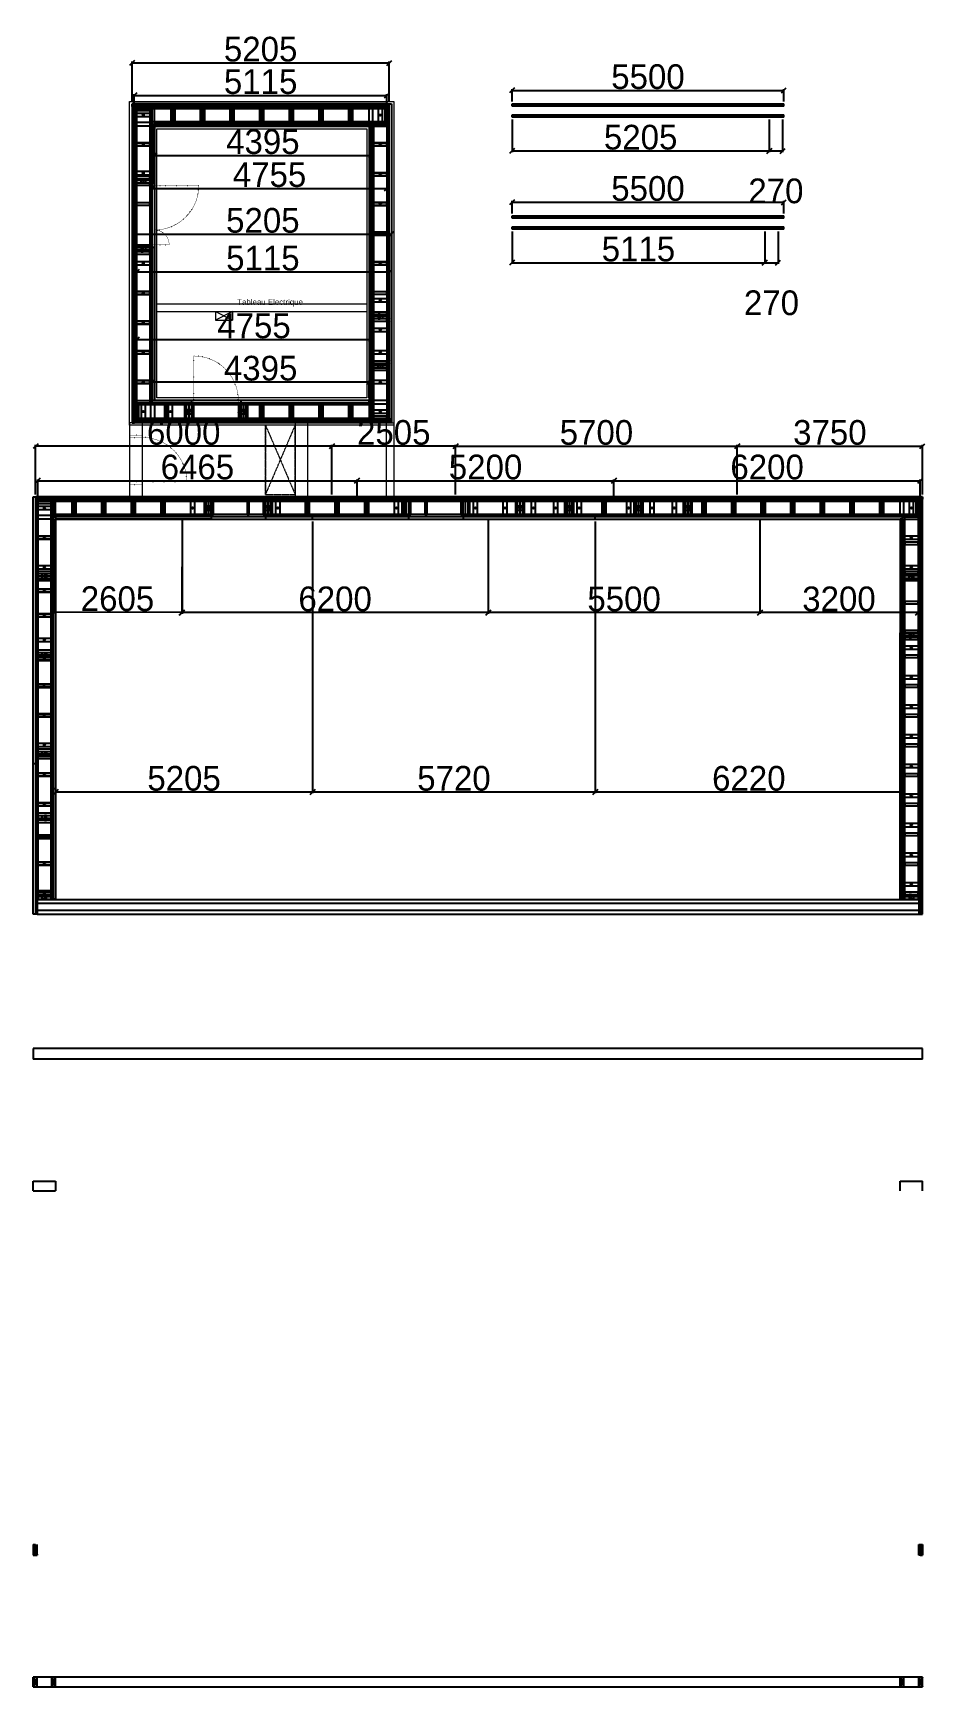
# Model space of a CAD drawing. Header units: millimetres. Extents: x 19527 to 90049, y 9890 to 62875.
# Drawn here: x 48437 to 66492, y 9890 to 43360 of the extents above; entities that cross this region are included whole.
import ezdxf

# ---------------------------------------------------------------- set-up
doc = ezdxf.new("R2010")
doc.units = ezdxf.units.MM
doc.linetypes.add('DASHED2', pattern=[9.525, 6.35, -3.175])
doc.linetypes.add('DOT2', pattern=[3.175, 0, -3.175])
for name, color, linetype, lineweight, true_color in [('Amenagement_interieur ... MusiqueInner', 7, 'Continuous', 0, 0xffffff), ('Amenagement_interieur ... Vue_en_plan_SASInner', 7, 'Continuous', 0, 0xffffff), ('Lisse_basse ... Entretoises_broches', 6, 'Continuous', 25, 0xff00ff), ('Lisse_basse ... Madrier', 1, 'Continuous', 25, 0xff0000), ('Lisse_haute ... Cotes Horizontales LIsse Haute', 178, 'Continuous', 25, 0x000000), ('Lisse_haute ... Cotes Horizontales LIsse Haute ... Calepinage et Chutes', 178, 'Continuous', 25, 0x000000), ('Lisse_haute ... Entretoises_aiguilles', 6, 'Continuous', 25, 0xff00ff), ('Lisse_haute ... Madrier', 1, 'Continuous', 25, 0xff0000), ('Menuiseries ... Précadres', 136, 'Continuous', 25, 0x008080)]:
    doc.layers.add(name, color=color, linetype=linetype, lineweight=lineweight, true_color=true_color)
doc.styles.add('QCADDimTextStyle', font='txt')
doc.styles.add('textstyle175', font='')
doc.styles.get('textstyle175').set_extended_font_data('Liberation Sans')
doc.dimstyles.new('QCADDimStyle', dxfattribs={"dimtxt": 100, "dimasz": 10, "dimexe": 5, "dimexo": 10, "dimgap": 5, "dimtad": 1, "dimtoh": 1, "dimdec": 4, "dimzin": 0, "dimdsep": 46, "dimtxsty": 'QCADDimTextStyle', "dimcen": 0.09, "dimadec": 0, "dimazin": 0, "dimtfac": 1, "dimtdec": 4, "dimtofl": 0, "dimtmove": 0, "dimatfit": 3, "dimfxl": 1, "dimtolj": 1, "dimtzin": 0, "dimarcsym": 0})

# ---------------------------------------------------------------- blocks, each defined once
blk = doc.blocks.new('entretoise_lisse_basse')
at = {"layer": 'Lisse_basse ... Entretoises_broches'}
for p, q in [((0, 25), (0, 325)), ((75, 325), (0, 325)), ((0, 25), (75, 25)), ((75, 325), (75, 25))]:
    blk.add_line(p, q, dxfattribs=at)
blk.add_circle((37.5, 175), 15, dxfattribs=at)
blk = doc.blocks.new('entretoise_lisse_haute')
at = {"layer": 'Lisse_haute ... Entretoises_aiguilles'}
for p, q in [((-260, 47.5), (-260, 2.5)), ((10, 47.5), (-260, 47.5)), ((-260, 2.5), (10, 2.5)), ((10, 2.5), (10, 47.5))]:
    blk.add_line(p, q, dxfattribs=at)
blk = doc.blocks.new('Madrier200x75Profil')
at = {"layer": 'Lisse_basse ... Madrier'}
for p, q in [((0, -200), (0, 0)), ((0, 0), (75, -200)), ((75, 0), (0, -200)), ((0, 0), (75, 0)), ((75, -200), (0, -200)), ((75, -200), (75, 0))]:
    blk.add_line(p, q, dxfattribs=at)
blk = doc.blocks.new('LisseHauteMadrierCoupe')
at = {"layer": 'Lisse_haute ... Madrier'}
for p, q in [((0, 0), (45, 0)), ((0, 0), (0, -220)), ((0, 0), (45, -220)), ((45, 0), (0, -220)), ((45, 0), (45, -220)), ((0, -220), (45, -220))]:
    blk.add_line(p, q, dxfattribs=at)
blk = doc.blocks.new('*D314')
at = {"layer": 'Lisse_haute ... Cotes Horizontales LIsse Haute', "color": 0, "lineweight": -2}
for p, q in [((50492, 42807), (50392, 42707)), ((50442, 41975), (50442, 42782)), ((50442, 42757), (55647, 42757)), ((55597, 42707), (55697, 42807)), ((55647, 41975), (55647, 42782))]:
    blk.add_line(p, q, dxfattribs=at)
at = {"layer": 'Lisse_haute ... Cotes Horizontales LIsse Haute', "color": 0, "insert": (53044, 43032), "char_height": 500, "attachment_point": 5, "style": 'QCADDimTextStyle'}
blk.add_mtext('\\A1;5205', dxfattribs=at)
blk = doc.blocks.new('*D315')
at = {"layer": 'Lisse_haute ... Cotes Horizontales LIsse Haute', "color": 0, "lineweight": -2}
for p, q in [((50537, 42150), (50437, 42050)), ((50487, 41930), (50487, 42125)), ((50487, 42100), (55602, 42100)), ((55552, 42050), (55652, 42150)), ((55602, 41930), (55602, 42125))]:
    blk.add_line(p, q, dxfattribs=at)
at = {"layer": 'Lisse_haute ... Cotes Horizontales LIsse Haute', "color": 0, "insert": (53044, 42375), "char_height": 500, "attachment_point": 5, "style": 'QCADDimTextStyle'}
blk.add_mtext('\\A1;5115', dxfattribs=at)
blk = doc.blocks.new('*D316')
at = {"layer": 'Lisse_haute ... Cotes Horizontales LIsse Haute', "color": 0, "lineweight": -2}
for p, q in [((50847, 41515), (50847, 40193)), ((55602, 41515), (55602, 40193)), ((50897, 40268), (50797, 40168)), ((50847, 40218), (55602, 40218)), ((55552, 40168), (55652, 40268))]:
    blk.add_line(p, q, dxfattribs=at)
at = {"layer": 'Lisse_haute ... Cotes Horizontales LIsse Haute', "color": 0, "insert": (53224, 40493), "char_height": 500, "attachment_point": 5, "style": 'QCADDimTextStyle'}
blk.add_mtext('\\A1;4755', dxfattribs=at)
blk = doc.blocks.new('*D317')
at = {"layer": 'Lisse_haute ... Cotes Horizontales LIsse Haute', "color": 0, "lineweight": -2}
for p, q in [((50892, 41425), (50892, 40860)), ((55287, 41425), (55287, 40860)), ((50942, 40935), (50842, 40835)), ((50892, 40885), (55287, 40885)), ((55237, 40835), (55337, 40935))]:
    blk.add_line(p, q, dxfattribs=at)
at = {"layer": 'Lisse_haute ... Cotes Horizontales LIsse Haute', "color": 0, "insert": (53089, 41160), "char_height": 500, "attachment_point": 5, "style": 'QCADDimTextStyle'}
blk.add_mtext('\\A1;4395', dxfattribs=at)
blk = doc.blocks.new('*D318')
at = {"layer": 'Lisse_haute ... Cotes Horizontales LIsse Haute', "color": 0, "lineweight": -2}
for p, q in [((50537, 39342), (50437, 39242)), ((50487, 35525), (50487, 39317)), ((50487, 39292), (55692, 39292)), ((55642, 39242), (55742, 39342)), ((55692, 35525), (55692, 39317))]:
    blk.add_line(p, q, dxfattribs=at)
at = {"layer": 'Lisse_haute ... Cotes Horizontales LIsse Haute', "color": 0, "insert": (53089, 39567), "char_height": 500, "attachment_point": 5, "style": 'QCADDimTextStyle'}
blk.add_mtext('\\A1;5205', dxfattribs=at)
blk = doc.blocks.new('*D319')
at = {"layer": 'Lisse_haute ... Cotes Horizontales LIsse Haute', "color": 0, "lineweight": -2}
for p, q in [((50582, 38577), (50482, 38477)), ((50532, 35570), (50532, 38552)), ((50532, 38527), (55647, 38527)), ((55597, 38477), (55697, 38577)), ((55647, 35570), (55647, 38552))]:
    blk.add_line(p, q, dxfattribs=at)
at = {"layer": 'Lisse_haute ... Cotes Horizontales LIsse Haute', "color": 0, "insert": (53089, 38802), "char_height": 500, "attachment_point": 5, "style": 'QCADDimTextStyle'}
blk.add_mtext('\\A1;5115', dxfattribs=at)
blk = doc.blocks.new('*D320')
at = {"layer": 'Lisse_haute ... Cotes Horizontales LIsse Haute', "color": 0, "lineweight": -2}
for p, q in [((50582, 37207), (50482, 37107)), ((50532, 35930), (50532, 37182)), ((50532, 37157), (55287, 37157)), ((55237, 37107), (55337, 37207)), ((55287, 35930), (55287, 37182))]:
    blk.add_line(p, q, dxfattribs=at)
at = {"layer": 'Lisse_haute ... Cotes Horizontales LIsse Haute', "color": 0, "insert": (52909, 37432), "char_height": 500, "attachment_point": 5, "style": 'QCADDimTextStyle'}
blk.add_mtext('\\A1;4755', dxfattribs=at)
blk = doc.blocks.new('*D321')
at = {"layer": 'Lisse_haute ... Cotes Horizontales LIsse Haute', "color": 0, "lineweight": -2}
for p, q in [((50897, 36350), (50797, 36250)), ((50847, 35975), (50847, 36325)), ((50847, 36300), (55242, 36300)), ((55192, 36250), (55292, 36350)), ((55242, 35975), (55242, 36325))]:
    blk.add_line(p, q, dxfattribs=at)
at = {"layer": 'Lisse_haute ... Cotes Horizontales LIsse Haute', "color": 0, "insert": (53044, 36575), "char_height": 500, "attachment_point": 5, "style": 'QCADDimTextStyle'}
blk.add_mtext('\\A1;4395', dxfattribs=at)
blk = doc.blocks.new('*D338')
at = {"layer": 'Lisse_haute ... Cotes Horizontales LIsse Haute ... Calepinage et Chutes', "color": 0, "lineweight": -2}
for p, q in [((58185, 42250), (58085, 42150)), ((58135, 41975), (58135, 42225)), ((58135, 42200), (63635, 42200)), ((63585, 42150), (63685, 42250)), ((63635, 41975), (63635, 42225))]:
    blk.add_line(p, q, dxfattribs=at)
at = {"layer": 'Lisse_haute ... Cotes Horizontales LIsse Haute ... Calepinage et Chutes', "color": 0, "insert": (60885, 42475), "char_height": 500, "attachment_point": 5, "style": 'QCADDimTextStyle'}
blk.add_mtext('\\A1;5500', dxfattribs=at)
blk = doc.blocks.new('*D339')
at = {"layer": 'Lisse_haute ... Cotes Horizontales LIsse Haute ... Calepinage et Chutes', "color": 0, "lineweight": -2}
for p, q in [((58135, 41608), (58135, 40950)), ((63340, 41608), (63340, 40950)), ((58185, 41025), (58085, 40925)), ((58135, 40975), (63340, 40975)), ((63290, 40925), (63390, 41025))]:
    blk.add_line(p, q, dxfattribs=at)
at = {"layer": 'Lisse_haute ... Cotes Horizontales LIsse Haute ... Calepinage et Chutes', "color": 0, "insert": (60737, 41250), "char_height": 500, "attachment_point": 5, "style": 'QCADDimTextStyle'}
blk.add_mtext('\\A1;5205', dxfattribs=at)
blk = doc.blocks.new('*D340')
at = {"layer": 'Lisse_haute ... Cotes Horizontales LIsse Haute ... Calepinage et Chutes', "color": 0, "lineweight": -2}
for p, q in [((63340, 41608), (63340, 40950)), ((63610, 41608), (63610, 40950)), ((63390, 41025), (63290, 40925)), ((63340, 40975), (63610, 40975)), ((63560, 40925), (63660, 41025))]:
    blk.add_line(p, q, dxfattribs=at)
at = {"layer": 'Lisse_haute ... Cotes Horizontales LIsse Haute ... Calepinage et Chutes', "color": 0, "insert": (63475, 40163), "char_height": 500, "attachment_point": 5, "style": 'QCADDimTextStyle'}
blk.add_mtext('\\A1;270', dxfattribs=at)
blk = doc.blocks.new('*D342')
at = {"layer": 'Lisse_haute ... Cotes Horizontales LIsse Haute ... Calepinage et Chutes', "color": 0, "lineweight": -2}
for p, q in [((58185, 39987), (58085, 39887)), ((58135, 39712), (58135, 39962)), ((58135, 39937), (63635, 39937)), ((63585, 39887), (63685, 39987)), ((63635, 39712), (63635, 39962))]:
    blk.add_line(p, q, dxfattribs=at)
at = {"layer": 'Lisse_haute ... Cotes Horizontales LIsse Haute ... Calepinage et Chutes', "color": 0, "insert": (60885, 40212), "char_height": 500, "attachment_point": 5, "style": 'QCADDimTextStyle'}
blk.add_mtext('\\A1;5500', dxfattribs=at)
blk = doc.blocks.new('*D343')
at = {"layer": 'Lisse_haute ... Cotes Horizontales LIsse Haute ... Calepinage et Chutes', "color": 0, "lineweight": -2}
for p, q in [((58135, 39345), (58135, 38687)), ((63250, 39345), (63250, 38687)), ((58185, 38762), (58085, 38662)), ((58135, 38712), (63250, 38712)), ((63200, 38662), (63300, 38762))]:
    blk.add_line(p, q, dxfattribs=at)
at = {"layer": 'Lisse_haute ... Cotes Horizontales LIsse Haute ... Calepinage et Chutes', "color": 0, "insert": (60692, 38987), "char_height": 500, "attachment_point": 5, "style": 'QCADDimTextStyle'}
blk.add_mtext('\\A1;5115', dxfattribs=at)
blk = doc.blocks.new('*D344')
at = {"layer": 'Lisse_haute ... Cotes Horizontales LIsse Haute ... Calepinage et Chutes', "color": 0, "lineweight": -2}
for p, q in [((63250, 39345), (63250, 38687)), ((63520, 39345), (63520, 38687)), ((63300, 38762), (63200, 38662)), ((63250, 38712), (63520, 38712)), ((63470, 38662), (63570, 38762))]:
    blk.add_line(p, q, dxfattribs=at)
at = {"layer": 'Lisse_haute ... Cotes Horizontales LIsse Haute ... Calepinage et Chutes', "color": 0, "insert": (63385, 37899), "char_height": 500, "attachment_point": 5, "style": 'QCADDimTextStyle'}
blk.add_mtext('\\A1;270', dxfattribs=at)
blk = doc.blocks.new('*D377')
at = {"layer": 'Lisse_haute ... Cotes Horizontales LIsse Haute', "color": 0, "lineweight": -2}
for p, q in [((62742, 35050), (62642, 34950)), ((62692, 34025), (62692, 35025)), ((62692, 35000), (66442, 35000)), ((66392, 34950), (66492, 35050)), ((66442, 34025), (66442, 35025))]:
    blk.add_line(p, q, dxfattribs=at)
at = {"layer": 'Lisse_haute ... Cotes Horizontales LIsse Haute', "color": 0, "insert": (64567, 35275), "char_height": 500, "attachment_point": 5, "style": 'QCADDimTextStyle'}
blk.add_mtext('\\A1;3750', dxfattribs=at)
blk = doc.blocks.new('*D378')
at = {"layer": 'Lisse_haute ... Cotes Horizontales LIsse Haute', "color": 0, "lineweight": -2}
for p, q in [((54537, 35050), (54437, 34950)), ((54487, 34025), (54487, 35025)), ((56992, 35000), (54487, 35000)), ((56942, 34950), (57042, 35050)), ((56992, 34025), (56992, 35025))]:
    blk.add_line(p, q, dxfattribs=at)
at = {"layer": 'Lisse_haute ... Cotes Horizontales LIsse Haute', "color": 0, "insert": (55739, 35275), "char_height": 500, "attachment_point": 5, "style": 'QCADDimTextStyle'}
blk.add_mtext('\\A1;2505', dxfattribs=at)
blk = doc.blocks.new('*D379')
at = {"layer": 'Lisse_haute ... Cotes Horizontales LIsse Haute', "color": 0, "lineweight": -2}
for p, q in [((48537, 35050), (48437, 34950)), ((48487, 34025), (48487, 35025)), ((54487, 35000), (48487, 35000)), ((54437, 34950), (54537, 35050)), ((54487, 34025), (54487, 35025))]:
    blk.add_line(p, q, dxfattribs=at)
at = {"layer": 'Lisse_haute ... Cotes Horizontales LIsse Haute', "color": 0, "insert": (51487, 35275), "char_height": 500, "attachment_point": 5, "style": 'QCADDimTextStyle'}
blk.add_mtext('\\A1;6000', dxfattribs=at)
blk = doc.blocks.new('*D380')
at = {"layer": 'Lisse_haute ... Cotes Horizontales LIsse Haute', "color": 0, "lineweight": -2}
for p, q in [((48582, 34350), (48482, 34250)), ((48532, 33980), (48532, 34325)), ((48532, 34300), (54997, 34300)), ((54947, 34250), (55047, 34350)), ((54997, 33980), (54997, 34325))]:
    blk.add_line(p, q, dxfattribs=at)
at = {"layer": 'Lisse_haute ... Cotes Horizontales LIsse Haute', "color": 0, "insert": (51764, 34575), "char_height": 500, "attachment_point": 5, "style": 'QCADDimTextStyle'}
blk.add_mtext('\\A1;6465', dxfattribs=at)
blk = doc.blocks.new('*D381')
at = {"layer": 'Lisse_haute ... Cotes Horizontales LIsse Haute', "color": 0, "lineweight": -2}
for p, q in [((55047, 34350), (54947, 34250)), ((54997, 33980), (54997, 34325)), ((54997, 34300), (60197, 34300)), ((60147, 34250), (60247, 34350)), ((60197, 33980), (60197, 34325))]:
    blk.add_line(p, q, dxfattribs=at)
at = {"layer": 'Lisse_haute ... Cotes Horizontales LIsse Haute', "color": 0, "insert": (57597, 34575), "char_height": 500, "attachment_point": 5, "style": 'QCADDimTextStyle'}
blk.add_mtext('\\A1;5200', dxfattribs=at)
blk = doc.blocks.new('*D382')
at = {"layer": 'Lisse_haute ... Cotes Horizontales LIsse Haute', "color": 0, "lineweight": -2}
for p, q in [((60247, 34350), (60147, 34250)), ((60197, 33980), (60197, 34325)), ((60197, 34300), (66397, 34300)), ((66347, 34250), (66447, 34350)), ((66397, 33980), (66397, 34325))]:
    blk.add_line(p, q, dxfattribs=at)
at = {"layer": 'Lisse_haute ... Cotes Horizontales LIsse Haute', "color": 0, "insert": (63297, 34575), "char_height": 500, "attachment_point": 5, "style": 'QCADDimTextStyle'}
blk.add_mtext('\\A1;6200', dxfattribs=at)
blk = doc.blocks.new('*D383')
at = {"layer": 'Lisse_haute ... Cotes Horizontales LIsse Haute', "color": 0, "lineweight": -2}
for p, q in [((57042, 35050), (56942, 34950)), ((56992, 34025), (56992, 35025)), ((56992, 35000), (62692, 35000)), ((62642, 34950), (62742, 35050)), ((62692, 34025), (62692, 35025))]:
    blk.add_line(p, q, dxfattribs=at)
at = {"layer": 'Lisse_haute ... Cotes Horizontales LIsse Haute', "color": 0, "insert": (59842, 35275), "char_height": 500, "attachment_point": 5, "style": 'QCADDimTextStyle'}
blk.add_mtext('\\A1;5700', dxfattribs=at)
blk = doc.blocks.new('*D384')
at = {"layer": 'Lisse_haute ... Cotes Horizontales LIsse Haute', "color": 0, "lineweight": -2}
for p, q in [((59817, 33475), (59817, 27975)), ((66037, 33475), (66037, 27975)), ((59867, 28050), (59767, 27950)), ((66037, 28000), (59817, 28000)), ((65987, 27950), (66087, 28050))]:
    blk.add_line(p, q, dxfattribs=at)
at = {"layer": 'Lisse_haute ... Cotes Horizontales LIsse Haute', "color": 0, "insert": (62927, 28275), "char_height": 500, "attachment_point": 5, "style": 'QCADDimTextStyle'}
blk.add_mtext('\\A1;6220', dxfattribs=at)
blk = doc.blocks.new('*D385')
at = {"layer": 'Lisse_haute ... Cotes Horizontales LIsse Haute', "color": 0, "lineweight": -2}
for p, q in [((54097, 33475), (54097, 27975)), ((59817, 33475), (59817, 27975)), ((54147, 28050), (54047, 27950)), ((59817, 28000), (54097, 28000)), ((59767, 27950), (59867, 28050))]:
    blk.add_line(p, q, dxfattribs=at)
at = {"layer": 'Lisse_haute ... Cotes Horizontales LIsse Haute', "color": 0, "insert": (56957, 28275), "char_height": 500, "attachment_point": 5, "style": 'QCADDimTextStyle'}
blk.add_mtext('\\A1;5720', dxfattribs=at)
blk = doc.blocks.new('*D386')
at = {"layer": 'Lisse_haute ... Cotes Horizontales LIsse Haute', "color": 0, "lineweight": -2}
for p, q in [((48892, 33475), (48892, 27975)), ((54097, 33475), (54097, 27975)), ((48942, 28050), (48842, 27950)), ((54097, 28000), (48892, 28000)), ((54047, 27950), (54147, 28050))]:
    blk.add_line(p, q, dxfattribs=at)
at = {"layer": 'Lisse_haute ... Cotes Horizontales LIsse Haute', "color": 0, "insert": (51494, 28275), "char_height": 500, "attachment_point": 5, "style": 'QCADDimTextStyle'}
blk.add_mtext('\\A1;5205', dxfattribs=at)
blk = doc.blocks.new('*D387')
at = {"layer": 'Lisse_haute ... Cotes Horizontales LIsse Haute', "color": 0, "lineweight": -2}
for p, q in [((63152, 33520), (63152, 31606)), ((66352, 33520), (66352, 31606)), ((63202, 31681), (63102, 31581)), ((66352, 31631), (63152, 31631)), ((66302, 31581), (66402, 31681))]:
    blk.add_line(p, q, dxfattribs=at)
at = {"layer": 'Lisse_haute ... Cotes Horizontales LIsse Haute', "color": 0, "insert": (64752, 31906), "char_height": 500, "attachment_point": 5, "style": 'QCADDimTextStyle'}
blk.add_mtext('\\A1;3200', dxfattribs=at)
blk = doc.blocks.new('*D388')
at = {"layer": 'Lisse_haute ... Cotes Horizontales LIsse Haute', "color": 0, "lineweight": -2}
for p, q in [((57652, 33520), (57652, 31606)), ((63152, 33520), (63152, 31606)), ((57702, 31681), (57602, 31581)), ((63152, 31631), (57652, 31631)), ((63102, 31581), (63202, 31681))]:
    blk.add_line(p, q, dxfattribs=at)
at = {"layer": 'Lisse_haute ... Cotes Horizontales LIsse Haute', "color": 0, "insert": (60402, 31906), "char_height": 500, "attachment_point": 5, "style": 'QCADDimTextStyle'}
blk.add_mtext('\\A1;5500', dxfattribs=at)
blk = doc.blocks.new('*D389')
at = {"layer": 'Lisse_haute ... Cotes Horizontales LIsse Haute', "color": 0, "lineweight": -2}
for p, q in [((51452, 33520), (51452, 31606)), ((57652, 33520), (57652, 31606)), ((51502, 31681), (51402, 31581)), ((57652, 31631), (51452, 31631)), ((57602, 31581), (57702, 31681))]:
    blk.add_line(p, q, dxfattribs=at)
at = {"layer": 'Lisse_haute ... Cotes Horizontales LIsse Haute', "color": 0, "insert": (54552, 31906), "char_height": 500, "attachment_point": 5, "style": 'QCADDimTextStyle'}
blk.add_mtext('\\A1;6200', dxfattribs=at)
blk = doc.blocks.new('*D390')
at = {"layer": 'Lisse_haute ... Cotes Horizontales LIsse Haute', "color": 0, "lineweight": -2}
for p, q in [((48847, 33525), (48843, 31613)), ((51452, 33520), (51448, 31608)), ((48893, 31688), (48793, 31588)), ((51448, 31633), (48843, 31638)), ((51398, 31583), (51498, 31683))]:
    blk.add_line(p, q, dxfattribs=at)
at = {"layer": 'Lisse_haute ... Cotes Horizontales LIsse Haute', "color": 0, "insert": (50146, 31910), "char_height": 500, "attachment_point": 5, "rotation": 359.89, "style": 'QCADDimTextStyle'}
blk.add_mtext('\\A1;2605', dxfattribs=at)

msp = doc.modelspace()

# ---------------------------------------------------------------- linework, layer by layer
at = {"layer": 'Amenagement_interieur ... MusiqueInner', "color": 0}
for p, q in [((50392, 41975), (55742, 41975)), ((50392, 35425), (50392, 41975)), ((55742, 41975), (55742, 35425)), ((50942, 41425), (55192, 41425)), ((50942, 35975), (50942, 41425)), ((55192, 41425), (55192, 35975)), ((55192, 35975), (50942, 35975)), ((55742, 35425), (50392, 35425))]:
    msp.add_line(p, q, dxfattribs=at)
at = {"layer": 'Amenagement_interieur ... MusiqueInner', "color": 4, "linetype": 'DOT2', "true_color": 0x00ffff}
for p, q in [((50892, 40325), (50442, 40325)), ((50442, 40325), (50442, 40275)), ((50442, 40275), (50892, 40275)), ((50442, 39075), (50442, 40275)), ((50642, 40325), (50692, 40325)), ((50892, 40275), (50892, 40325)), ((50892, 40275), (50892, 39075)), ((50892, 40275), (51792, 40275)), ((50892, 39075), (50442, 39075)), ((50442, 39025), (50442, 39075)), ((50892, 39025), (50442, 39025)), ((50892, 39075), (50892, 39025)), ((50892, 39075), (51192, 39075)), ((55692, 37575), (55242, 37575)), ((55242, 37575), (55242, 37525)), ((55242, 36725), (55242, 37525)), ((55242, 37525), (55692, 37525)), ((55692, 37525), (55692, 37575)), ((55692, 37525), (55692, 37575)), ((55692, 37525), (55692, 36725)), ((51692, 35925), (51692, 36825)), ((55692, 36725), (55242, 36725)), ((55242, 36675), (55242, 36725)), ((55692, 36675), (55242, 36675)), ((55692, 36725), (55692, 36675)), ((51642, 35475), (51642, 35925)), ((51692, 35925), (51642, 35925)), ((51692, 35475), (51692, 35925)), ((51692, 35925), (52592, 35925)), ((52592, 35475), (52592, 35925)), ((52592, 35925), (52642, 35925)), ((52642, 35925), (52642, 35475)), ((51642, 35475), (51692, 35475)), ((52592, 35475), (51692, 35475)), ((52592, 35475), (52642, 35475)), ((53792, 35475), (53742, 35475)), ((53792, 35475), (53842, 35475))]:
    msp.add_line(p, q, dxfattribs=at)
at = {"layer": 'Amenagement_interieur ... MusiqueInner', "color": 56, "true_color": 0x808000}
for p, q in [((55192, 37875), (50942, 37875)), ((50942, 37725), (55192, 37725))]:
    msp.add_line(p, q, dxfattribs=at)
at = {"layer": 'Amenagement_interieur ... MusiqueInner'}
for p, q in [((52130.1, 37725), (52130.1, 37547.8)), ((52130.1, 37725), (52477.5, 37547.8)), ((52477.5, 37725), (52130.1, 37547.8)), ((52130.1, 37547.8), (52477.5, 37547.8)), ((52477.5, 37547.8), (52477.5, 37725)), ((52477.5, 37725), (52477.5, 37547.8))]:
    msp.add_line(p, q, dxfattribs=at)
at = {"layer": 'Amenagement_interieur ... MusiqueInner', "color": 4, "linetype": 'DOT2', "true_color": 0x00ffff}
for centre, radius, start, end in [((50892, 40275), 900, 270, 0), ((50892, 39075), 300, 0, 80.53768), ((51692, 35925), 900, 0, 90)]:
    msp.add_arc(centre, radius, start, end, dxfattribs=at)
at = {"layer": 'Amenagement_interieur ... Vue_en_plan_SASInner', "color": 9, "true_color": 0xc0c0c0}
for p, q in [((50652, 35475), (50392, 35475)), ((50392, 35475), (50392, 33975)), ((50652, 33975), (50652, 35475)), ((54002, 35475), (53742, 35475)), ((53742, 35475), (53742, 33975)), ((54002, 33975), (54002, 35475)), ((55592, 35475), (55742, 35475)), ((55592, 33975), (55592, 35475)), ((55742, 35475), (55742, 33975))]:
    msp.add_line(p, q, dxfattribs=at)
at = {"layer": 'Amenagement_interieur ... Vue_en_plan_SASInner', "color": 4, "linetype": 'DOT2', "true_color": 0x00ffff}
for p, q in [((50652, 35225), (50392, 35225)), ((50392, 35225), (50392, 34225)), ((50392, 35175), (50652, 35175)), ((50652, 35175), (50652, 35225)), ((50652, 34275), (50392, 34275)), ((50392, 34225), (50652, 34225)), ((50652, 34225), (50652, 34275)), ((50652, 34275), (51552, 34275))]:
    msp.add_line(p, q, dxfattribs=at)
at = {"layer": 'Amenagement_interieur ... Vue_en_plan_SASInner', "linetype": 'DASHED2'}
for p, q in [((53742, 35425), (53142, 35425)), ((53142, 35425), (53142, 34025)), ((53742, 35425), (53142, 34025)), ((53142, 34025), (53142, 35425)), ((53142, 35425), (53742, 34025)), ((53742, 34025), (53742, 35425)), ((53142, 34025), (53742, 34025))]:
    msp.add_line(p, q, dxfattribs=at)
at = {"layer": 'Amenagement_interieur ... Vue_en_plan_SASInner'}
for p, q in [((50392, 33975), (50652, 33975)), ((53742, 33975), (54002, 33975)), ((55742, 33975), (55592, 33975))]:
    msp.add_line(p, q, dxfattribs=at)
at = {"layer": 'Amenagement_interieur ... Vue_en_plan_SASInner', "color": 4, "linetype": 'DOT2', "true_color": 0x00ffff}
msp.add_arc((50652, 34275), 900, 0, 90, dxfattribs=at)
at = {"layer": 'Lisse_basse ... Madrier'}
for p, q in [((55617, 41925), (50442, 41925)), ((50442, 41925), (50442, 41850)), ((50442, 41850), (50442, 35475)), ((50442, 41850), (55617, 41850)), ((50517, 35475), (50517, 41850)), ((50817, 41850), (50817, 40325)), ((50892, 40325), (50892, 41850)), ((55242, 41550), (55242, 41850)), ((55317, 41550), (55317, 41850)), ((55617, 41925), (55692, 41925)), ((55617, 35550), (55617, 41925)), ((55692, 41925), (55692, 35525)), ((50817, 41550), (50517, 41550)), ((55617, 41550), (50892, 41550)), ((50817, 41475), (50517, 41475)), ((50892, 41475), (55617, 41475)), ((55242, 41475), (55242, 35550)), ((55317, 35550), (55317, 41475)), ((50817, 40375), (50517, 40375)), ((50817, 40325), (50517, 40325)), ((50817, 40325), (50892, 40325)), ((50817, 39025), (50517, 39025)), ((50817, 38975), (50517, 38975)), ((50817, 39025), (50892, 39025)), ((50817, 39025), (50817, 35925)), ((50892, 35925), (50892, 39025)), ((55617, 37625), (55317, 37625)), ((55617, 37575), (55317, 37575)), ((55617, 36675), (55317, 36675)), ((55617, 36625), (55317, 36625)), ((50517, 35925), (51642, 35925)), ((51642, 35850), (50517, 35850)), ((50817, 35850), (50817, 35550)), ((50842, 35925), (50892, 35925)), ((50892, 35850), (50892, 35550)), ((51592, 35850), (51592, 35550)), ((51642, 35925), (51642, 35850)), ((51642, 35850), (51642, 35550)), ((52642, 35925), (52642, 35850)), ((55242, 35925), (52642, 35925)), ((52642, 35850), (55242, 35850)), ((52642, 35850), (52642, 35550)), ((52692, 35850), (52692, 35550)), ((55617, 35925), (55317, 35925)), ((55617, 35850), (55317, 35850)), ((50517, 35550), (55692, 35550)), ((55692, 35525), (55692, 35475)), ((50442, 35475), (50492, 35475)), ((55692, 35475), (50492, 35475)), ((48442, 25532), (48442, 33975)), ((48442, 33975), (48492, 33975)), ((66442, 33975), (48492, 33975)), ((48517, 33975), (48517, 25560)), ((48517, 33900), (66442, 33900)), ((48817, 33900), (48817, 25835)), ((48892, 25835), (48892, 33900)), ((51992, 33600), (51992, 33900)), ((52042, 33600), (52042, 33900)), ((53142, 33900), (53142, 33600)), ((53192, 33900), (53192, 33600)), ((55992, 33600), (55992, 33900)), ((56042, 33600), (56042, 33900)), ((57142, 33600), (57142, 33900)), ((57192, 33600), (57192, 33900)), ((58292, 33900), (58292, 33600)), ((58342, 33900), (58342, 33600)), ((59242, 33900), (59242, 33600)), ((59292, 33900), (59292, 33600)), ((60692, 33600), (60692, 33900)), ((60742, 33600), (60742, 33900)), ((61642, 33900), (61642, 33600)), ((61692, 33900), (61692, 33600)), ((65992, 33600), (65992, 33900)), ((66067, 33600), (66067, 33900)), ((66367, 33900), (66367, 25560)), ((66442, 33925), (66442, 33975)), ((66442, 25532), (66442, 33925)), ((48817, 33600), (48517, 33600)), ((48817, 33525), (48517, 33525)), ((48892, 33600), (52042, 33600)), ((52042, 33525), (48892, 33525)), ((50442, 33525), (50442, 33525)), ((50442, 33525), (50442, 33525)), ((52042, 33600), (52042, 33525)), ((53142, 33600), (53142, 33525)), ((56042, 33600), (53142, 33600)), ((53142, 33525), (56042, 33525)), ((56042, 33525), (56042, 33600)), ((57142, 33600), (57142, 33525)), ((66367, 33600), (57142, 33600)), ((57142, 33525), (66367, 33525)), ((65992, 33525), (65992, 32325)), ((66067, 32325), (66067, 33525)), ((48517, 32375), (48817, 32375)), ((48517, 32325), (48817, 32325)), ((65992, 32325), (66067, 32325)), ((66367, 32375), (66067, 32375)), ((66067, 32325), (66367, 32325)), ((65992, 31225), (66067, 31225)), ((65992, 25835), (65992, 31225)), ((66367, 31225), (66067, 31225)), ((66067, 31225), (66067, 25835)), ((66067, 31175), (66367, 31175)), ((48517, 30825), (48817, 30825)), ((48517, 30775), (48817, 30775)), ((48517, 28775), (48817, 28775)), ((48517, 28725), (48817, 28725)), ((48517, 27525), (48817, 27525)), ((48517, 27475), (48817, 27475)), ((48517, 25885), (48817, 25885)), ((48517, 25835), (48817, 25835)), ((48517, 25752), (48517, 25827)), ((48517, 25827), (66367, 25827)), ((48817, 25835), (48892, 25835)), ((66067, 25835), (65992, 25835)), ((66067, 25885), (66367, 25885)), ((66067, 25835), (66367, 25835)), ((66367, 25827), (66367, 25752)), ((48517, 25532), (48442, 25532)), ((48517, 25752), (66367, 25752)), ((48517, 25607), (66367, 25607)), ((48517, 25607), (48517, 25532)), ((48517, 25532), (66367, 25532)), ((66367, 25607), (66367, 25532)), ((66367, 25532), (66442, 25532)), ((48442, 19926.5), (48442, 20126.5)), ((48442, 20126.5), (48892, 20126.5)), ((48892, 20126.5), (48892, 19926.5)), ((65992, 20126.5), (66442.1, 20126.5)), ((65992, 19926.5), (65992, 20126.5)), ((66442.1, 19926.5), (66442.1, 20126.5)), ((48442, 19926.5), (48892, 19926.5)), ((48442, 10090), (48442, 9890)), ((66442, 10090), (48442, 10090)), ((66442, 9890), (66442, 10090)), ((48442, 9890), (66442, 9890))]:
    msp.add_line(p, q, dxfattribs=at)
at = {"layer": 'Lisse_haute ... Cotes Horizontales LIsse Haute ... Calepinage et Chutes'}
for p, q in [((58134.7, 41925), (63634.7, 41925)), ((58134.7, 41880), (58134.7, 41925)), ((58179.7, 41880), (58134.7, 41880)), ((63634.7, 41880), (58179.7, 41880)), ((63334.7, 41880), (63284.7, 41880)), ((63339.7, 41880), (63339.7, 41925)), ((63609.7, 41880), (63609.7, 41925)), ((63634.7, 41880), (63634.7, 41925)), ((58134.7, 41703.1), (63634.7, 41703.1)), ((58134.7, 41658.1), (58134.7, 41703.1)), ((58179.7, 41658.1), (58134.7, 41658.1)), ((63634.7, 41658.1), (58179.7, 41658.1)), ((63334.7, 41658.1), (63284.7, 41658.1)), ((63339.7, 41658.1), (63339.7, 41703.1)), ((63609.7, 41658.1), (63609.7, 41703.1)), ((63634.7, 41658.1), (63634.7, 41703.1)), ((58134.7, 39661.6), (63634.7, 39661.6)), ((58134.7, 39616.6), (58134.7, 39661.6)), ((58179.7, 39616.6), (58134.7, 39616.6)), ((63634.7, 39616.6), (58179.7, 39616.6)), ((63249.7, 39616.6), (63249.7, 39661.6)), ((63334.7, 39616.6), (63284.7, 39616.6)), ((63519.7, 39616.6), (63519.7, 39661.6)), ((63634.7, 39616.6), (63634.7, 39661.6)), ((58134.7, 39439.6), (63634.7, 39439.6)), ((58134.7, 39394.6), (58134.7, 39439.6)), ((58179.7, 39394.6), (58134.7, 39394.6)), ((63634.7, 39394.6), (58179.7, 39394.6)), ((63249.7, 39394.6), (63249.7, 39439.6)), ((63334.7, 39394.6), (63284.7, 39394.6)), ((63519.7, 39394.6), (63519.7, 39439.6)), ((63634.7, 39394.6), (63634.7, 39439.6))]:
    msp.add_line(p, q, dxfattribs=at)
at = {"layer": 'Lisse_haute ... Madrier'}
for p, q in [((50442, 41875), (50442, 41925)), ((50442, 41925), (55642, 41925)), ((50487, 41880), (50442, 41880)), ((50442, 41875), (50442, 35475)), ((55592, 41880), (50487, 41880)), ((50487, 35475), (50487, 41880)), ((55647, 41880), (55592, 41880)), ((55602, 41880), (55602, 35565)), ((55642, 41925), (55692, 41925)), ((55647, 35520), (55647, 41925)), ((55692, 41925), (55692, 35525)), ((50487, 41835), (55602, 41835)), ((50532, 41835), (50532, 35520)), ((50802, 41835), (50802, 35880)), ((50847, 35880), (50847, 41835)), ((55602, 41565), (50847, 41565)), ((50847, 41520), (55602, 41520)), ((50892, 41520), (50892, 35925)), ((50892, 41520), (50892, 41475)), ((55292, 41520), (50892, 41520)), ((55287, 41475), (55287, 41520)), ((55332, 41520), (55332, 35565)), ((50892, 41475), (55287, 41475)), ((55287, 41475), (55242, 41475)), ((55242, 41475), (55242, 35925)), ((55287, 35565), (55287, 41475)), ((50532, 35880), (55287, 35880)), ((55287, 35835), (50532, 35835)), ((50892, 35925), (50847, 35925)), ((55242, 35925), (50847, 35925)), ((55242, 35880), (55242, 35925)), ((55242, 35925), (55242, 35880)), ((50487, 35520), (55692, 35520)), ((50532, 35565), (55647, 35565)), ((55647, 35520), (50532, 35520)), ((55692, 35525), (55692, 35475)), ((50442, 35475), (50492, 35475)), ((55692, 35475), (50492, 35475)), ((48442, 33975), (48492, 33975)), ((48442, 25532), (48442, 33975)), ((48487, 33975), (48487, 25532)), ((66442, 33930), (48487, 33930)), ((48492, 33975), (66442, 33975)), ((48532, 33930), (48532, 25835)), ((48532, 33885), (66397, 33885)), ((48802, 25835), (48802, 33885)), ((48847, 33885), (48847, 33575)), ((54487, 33975), (54487, 33930)), ((54997, 33930), (54997, 33885)), ((56992, 33975), (56992, 33930)), ((60197, 33930), (60197, 33885)), ((62692, 33975), (62692, 33930)), ((66352, 33885), (66352, 25835)), ((66397, 33930), (66397, 25532)), ((66442, 33975), (66442, 33925)), ((66442, 25532), (66442, 33925)), ((66352, 33615), (48847, 33615)), ((48847, 25835), (48847, 33575)), ((48847, 33570), (48892, 33570)), ((48892, 33570), (48892, 33525)), ((48892, 33570), (48892, 25835)), ((66042, 33570), (48892, 33570)), ((48892, 33525), (66037, 33525)), ((51452, 33570), (51452, 33615)), ((54097, 33525), (54097, 33570)), ((57652, 33570), (57652, 33615)), ((59817, 33525), (59817, 33570)), ((63152, 33615), (63152, 33570)), ((65992, 33525), (65992, 25835)), ((66037, 33525), (65992, 33525)), ((66037, 33525), (66037, 33570)), ((66037, 25835), (66037, 33525)), ((66042, 33570), (66352, 33570)), ((66082, 25835), (66082, 33570)), ((48487, 31379), (48532, 31379)), ((48802, 31194), (48847, 31194)), ((66037, 31045), (65992, 31045)), ((66397, 30732), (66352, 30732)), ((66082, 29070), (66037, 29070)), ((48442, 28579), (48487, 28579)), ((66442, 28430), (66397, 28430)), ((48847, 28070), (48892, 28070)), ((48532, 25835), (48517, 25835)), ((48517, 25835), (48517, 25532)), ((48847, 25835), (48802, 25835)), ((48892, 25835), (48847, 25835)), ((65992, 25835), (66037, 25835)), ((66037, 25835), (66082, 25835)), ((66352, 25835), (66367, 25835)), ((66367, 25835), (66367, 25532)), ((48487, 25532), (48442, 25532)), ((48517, 25532), (48487, 25532)), ((66367, 25532), (66397, 25532)), ((66397, 25532), (66442, 25532)), ((66442.1, 22811.5), (48442, 22811.5)), ((48442, 22811.5), (48442, 22591.5)), ((66442.1, 22591.5), (66442.1, 22811.5)), ((66442.1, 22591.5), (48442, 22591.5)), ((48442, 12775), (48442, 12555)), ((48487, 12775), (48487, 12555)), ((48487, 12555), (48517, 12775)), ((48487, 12775), (48517, 12555)), ((48517, 12555), (48517, 12775)), ((66367, 12775), (66397, 12775)), ((66367, 12555), (66367, 12775)), ((66367, 12775), (66397, 12555)), ((66367, 12555), (66397, 12775)), ((66397, 12775), (66397, 12555)), ((66442, 12555), (66442, 12775)), ((48487, 12555), (48517, 12555)), ((66397, 12555), (66367, 12555))]:
    msp.add_line(p, q, dxfattribs=at)
at = {"layer": 'Menuiseries ... Précadres'}
for p, q in [((50622, 40325), (50622, 40420)), ((50622, 40420), (50667, 40420)), ((50622, 40375), (50712, 40375)), ((50667, 40325), (50622, 40325)), ((50667, 40420), (50667, 40325)), ((50667, 40420), (50712, 40420)), ((50712, 40325), (50667, 40325)), ((50712, 40420), (50712, 40325)), ((50622, 39025), (50622, 38930)), ((50667, 39025), (50622, 39025)), ((50622, 38975), (50712, 38975)), ((50622, 38930), (50667, 38930)), ((50667, 38930), (50667, 39025)), ((50667, 39025), (50712, 39025)), ((50712, 38930), (50667, 38930)), ((50712, 39025), (50712, 38930)), ((55422, 37670), (55422, 37575)), ((55467, 37670), (55422, 37670)), ((55422, 37575), (55467, 37575)), ((55467, 37575), (55467, 37670)), ((55467, 37670), (55512, 37670)), ((55512, 37575), (55467, 37575)), ((55512, 37670), (55512, 37575)), ((55422, 36675), (55467, 36675)), ((55422, 36580), (55422, 36675)), ((55467, 36580), (55422, 36580)), ((55467, 36675), (55467, 36580)), ((55467, 36675), (55512, 36675)), ((55512, 36580), (55467, 36580)), ((55512, 36675), (55512, 36580)), ((51547, 35745), (51642, 35745)), ((51547, 35700), (51547, 35745)), ((51642, 35700), (51547, 35700)), ((51547, 35700), (51547, 35655)), ((51547, 35655), (51642, 35655)), ((51592, 35745), (51592, 35655)), ((51642, 35745), (51642, 35700)), ((51642, 35655), (51642, 35700)), ((52642, 35745), (52737, 35745)), ((52642, 35700), (52642, 35745)), ((52737, 35700), (52642, 35700)), ((52642, 35700), (52642, 35655)), ((52642, 35655), (52737, 35655)), ((52692, 35745), (52692, 35655)), ((52737, 35745), (52737, 35700)), ((52737, 35655), (52737, 35700)), ((51947, 33795), (52042, 33795)), ((51947, 33750), (51947, 33795)), ((52042, 33750), (51947, 33750)), ((51947, 33750), (51947, 33705)), ((51947, 33705), (52042, 33705)), ((51992, 33795), (51992, 33705)), ((52042, 33795), (52042, 33750)), ((52042, 33705), (52042, 33750)), ((53142, 33795), (53237, 33795)), ((53142, 33750), (53142, 33795)), ((53237, 33750), (53142, 33750)), ((53142, 33750), (53142, 33705)), ((53142, 33705), (53237, 33705)), ((53192, 33795), (53192, 33705)), ((53237, 33795), (53237, 33750)), ((53237, 33705), (53237, 33750)), ((58247, 33795), (58342, 33795)), ((58247, 33750), (58247, 33795)), ((58342, 33750), (58247, 33750)), ((58247, 33750), (58247, 33705)), ((58247, 33705), (58342, 33705)), ((58342, 33795), (58342, 33750)), ((58342, 33705), (58342, 33750)), ((59242, 33795), (59337, 33795)), ((59242, 33750), (59242, 33795)), ((59337, 33750), (59242, 33750)), ((59242, 33750), (59242, 33705)), ((59242, 33705), (59337, 33705)), ((59337, 33795), (59337, 33750)), ((59337, 33705), (59337, 33750)), ((60647, 33795), (60742, 33795)), ((60647, 33750), (60647, 33795)), ((60742, 33750), (60647, 33750)), ((60647, 33750), (60647, 33705)), ((60647, 33705), (60742, 33705)), ((60742, 33795), (60742, 33750)), ((60742, 33705), (60742, 33750)), ((61642, 33795), (61737, 33795)), ((61642, 33750), (61642, 33795)), ((61737, 33750), (61642, 33750)), ((61642, 33750), (61642, 33705)), ((61642, 33705), (61737, 33705)), ((61737, 33795), (61737, 33750)), ((61737, 33705), (61737, 33750)), ((48622, 32325), (48622, 32420)), ((48622, 32420), (48667, 32420)), ((48667, 32325), (48622, 32325)), ((48667, 32420), (48667, 32325)), ((48667, 32420), (48712, 32420)), ((48712, 32325), (48667, 32325)), ((48712, 32420), (48712, 32325)), ((66172, 32325), (66172, 32420)), ((66172, 32420), (66217, 32420)), ((66172, 32375), (66262, 32375)), ((66217, 32325), (66172, 32325)), ((66217, 32420), (66217, 32325)), ((66217, 32420), (66262, 32420)), ((66262, 32325), (66217, 32325)), ((66262, 32420), (66262, 32325)), ((66172, 31225), (66172, 31130)), ((66217, 31225), (66172, 31225)), ((66172, 31175), (66262, 31175)), ((66172, 31130), (66217, 31130)), ((66217, 31130), (66217, 31225)), ((66217, 31225), (66262, 31225)), ((66262, 31130), (66217, 31130)), ((66262, 31225), (66262, 31130)), ((48622, 30825), (48667, 30825)), ((48622, 30730), (48622, 30825)), ((48667, 30825), (48667, 30730)), ((48667, 30825), (48712, 30825)), ((48712, 30825), (48712, 30730)), ((48667, 30730), (48622, 30730)), ((48712, 30730), (48667, 30730)), ((48622, 28820), (48667, 28820)), ((48622, 28725), (48622, 28820)), ((48667, 28820), (48667, 28725)), ((48667, 28820), (48712, 28820)), ((48712, 28820), (48712, 28725)), ((48667, 28725), (48622, 28725)), ((48712, 28725), (48667, 28725)), ((48622, 27430), (48622, 27525)), ((48622, 27525), (48667, 27525)), ((48667, 27525), (48667, 27430)), ((48712, 27525), (48667, 27525)), ((48712, 27430), (48712, 27525)), ((48667, 27430), (48622, 27430)), ((48667, 27430), (48712, 27430)), ((48622, 25835), (48622, 25930)), ((48622, 25930), (48667, 25930)), ((48667, 25835), (48622, 25835)), ((48667, 25930), (48667, 25835)), ((48712, 25930), (48667, 25930)), ((48667, 25835), (48712, 25835)), ((48712, 25835), (48712, 25930)), ((66172, 25930), (66172, 25835)), ((66217, 25930), (66172, 25930)), ((66172, 25835), (66217, 25835)), ((66217, 25835), (66217, 25930)), ((66217, 25930), (66262, 25930)), ((66262, 25835), (66217, 25835)), ((66262, 25930), (66262, 25835))]:
    msp.add_line(p, q, dxfattribs=at)

# ---------------------------------------------------------------- block references
at = {"layer": 'Lisse_basse ... Entretoises_broches'}
for p in [(51229.5, 41525), (51829.5, 41525), (52429.5, 41525), (53029.5, 41525), (53629.5, 41525), (54229.5, 41525), (54829.5, 41525), (55429.5, 41525), (50629.5, 35525), (51180.4, 35525), (53029.5, 35525), (53629.5, 35525), (54229.5, 35525), (54829.5, 35525), (49229.5, 33575), (49829.5, 33575), (50429.5, 33575), (51029.5, 33575), (51629.5, 33575), (53354.5, 33575), (53954.5, 33575), (54554.5, 33575), (55154.5, 33575), (55754.5, 33575), (57354.5, 33575), (57954.5, 33575), (58529.5, 33575), (58979.5, 33575), (59454.5, 33575), (59954.5, 33575), (60454.5, 33575), (60929.5, 33575), (61379.5, 33575), (61979.5, 33575), (62579.5, 33575), (63179.5, 33575), (63779.5, 33575), (64379.5, 33575), (64979.5, 33575), (65579.5, 33575), (66179.5, 33575)]:
    msp.add_blockref('entretoise_lisse_basse', p, dxfattribs=at)
at = {"layer": 'Lisse_basse ... Entretoises_broches', "rotation": 90.00000000000668}
for p in [(50842, 41662.5), (50842, 41070.5), (55642, 41070.5), (50842, 40487.5), (55642, 40462.5), (55642, 39862.5), (55642, 39262.5), (50842, 38662.5), (55642, 38662.5), (50842, 38062.5), (55642, 37912.5), (50842, 37462.5), (55642, 37312.5), (50842, 36862.5), (55642, 36862.5), (50842, 36262.5), (55642, 36262.5), (55642, 35662.5), (48842, 33712.5), (48842, 33112.5), (66392, 33112.5), (48842, 32512.5), (66392, 32512.5), (48842, 32037.5), (48842, 31537.5), (48842, 31037.5), (66392, 30882.5), (48842, 30655), (48842, 30112.5), (66392, 30282.5), (48842, 29512.5), (66392, 29692.5), (66392, 29092.5), (48842, 28912.5), (66392, 28492.5), (48842, 28312.5), (48842, 27712.5), (66392, 27892.5), (48842, 27055), (66392, 27292.5), (48842, 26512.5), (66392, 26692.5), (66392, 26092.5), (48842, 25930)]:
    msp.add_blockref('entretoise_lisse_basse', p, dxfattribs=at)
at = {"layer": 'Lisse_basse ... Madrier'}
for p in [(48442, 10090), (48817, 10090), (65992, 10090), (66367, 10090)]:
    msp.add_blockref('Madrier200x75Profil', p, dxfattribs=at)
at = {"layer": 'Lisse_haute ... Entretoises_aiguilles'}
for p in [(50792, 41787.5), (50792, 41075), (55592, 41083), (55592, 40475), (50792, 40417.5), (50792, 40277.5), (50792, 39875), (55592, 39875), (55592, 39275), (50792, 39022.5), (50792, 38882.5), (55592, 38675), (50792, 38075), (55592, 38075), (50792, 37475), (55592, 37667.5), (55592, 37527.5), (50792, 36875), (55592, 36672.5), (55592, 36532.5), (50792, 36275), (55592, 35562.5), (48792, 33837.5), (48792, 33125), (66342, 33010), (48792, 32417.5), (48792, 32277.5), (66342, 32417.5), (66342, 32277.5), (48792, 32050), (66342, 31810), (48792, 31550), (66342, 31222.5), (66342, 31082.5), (48792, 30822.5), (48792, 30682.5), (66342, 30720), (48792, 30125), (66342, 30120), (48792, 29525), (66342, 29520), (48792, 28817.5), (66342, 28920), (48792, 28677.5), (48792, 28325), (66342, 28320), (48792, 27725), (48792, 27522.5), (66342, 27720), (48792, 27382.5), (48792, 27082.5), (48792, 27082.5), (66342, 27120), (48792, 26525), (66342, 26520), (48792, 25927.5), (66342, 25927.5)]:
    msp.add_blockref('entretoise_lisse_haute', p, dxfattribs=at)
at = {"layer": 'Lisse_haute ... Entretoises_aiguilles', "rotation": 270}
for p in [(51242, 41575), (51842, 41575), (52442, 41575), (53042, 41575), (53642, 41575), (54242, 41575), (54842, 41575), (55554.5, 41575), (50529.5, 35575), (51092, 35575), (51497, 35575), (51642, 35575), (52592, 35575), (52737, 35575), (53042, 35575), (53642, 35575), (54242, 35575), (54842, 35575), (49242, 33625), (49842, 33625), (50442, 33625), (51042, 33625), (51899.5, 33625), (52039.5, 33625), (52767, 33625), (53094.5, 33625), (53234.5, 33625), (53967, 33625), (54567, 33625), (55167, 33625), (55899.5, 33625), (56039.5, 33625), (56367, 33625), (57094.5, 33625), (57234.5, 33625), (58199.5, 33625), (58339.5, 33625), (59194.5, 33625), (59334.5, 33625), (59967, 33625), (60599.5, 33625), (60739.5, 33625), (61594.5, 33625), (61734.5, 33625), (61992, 33625), (62592, 33625), (63192, 33625), (63792, 33625), (64392, 33625), (64992, 33625), (65592, 33625), (66304.5, 33625)]:
    msp.add_blockref('entretoise_lisse_haute', p, dxfattribs=at)
at = {"layer": 'Lisse_haute ... Madrier'}
for p in [(48442, 12775), (66397, 12775)]:
    msp.add_blockref('LisseHauteMadrierCoupe', p, dxfattribs=at)

# ---------------------------------------------------------------- texts
at = {"layer": 'Amenagement_interieur ... MusiqueInner', "insert": (53900, 37900), "char_height": 800, "attachment_point": 6, "style": 'textstyle175'}
msp.add_mtext('\\H114.286;Tableau Electrique', dxfattribs=at)

# ---------------------------------------------------------------- dimensions: what is measured, and where the dimension line sits
at = {"layer": 'Lisse_haute ... Cotes Horizontales LIsse Haute'}
for p1, p2, distance, picture, middle in [((50442, 41925), (55647, 41925), 832, '*D314', (53044.5, 43032)), ((50487, 41880), (55602, 41880), 220, '*D315', (53044.5, 42375)), ((50847, 41565), (55602, 41565), -1347.5, '*D316', (53224.5, 40492.5)), ((50892, 41475), (55287, 41475), -589.8, '*D317', (53089.5, 41160.3)), ((50487, 35475), (55692, 35475), 3816.9, '*D318', (53089.5, 39567)), ((50532, 35520), (55647, 35520), 3006.7, '*D319', (53089.5, 38801.8)), ((50532, 35880), (55287, 35880), 1276.7, '*D320', (52909.5, 37431.7)), ((50847, 35925), (55242, 35925), 375, '*D321', (53044.5, 36575)), ((54487, 33975), (48487, 33975), -1025, '*D379', (51487, 35275)), ((56992, 33975), (54487, 33975), -1025, '*D378', (55739.5, 35275)), ((56992, 33975), (62692, 33975), 1025, '*D383', (59842, 35275)), ((62692, 33975), (66442, 33975), 1025, '*D377', (64567, 35275)), ((48532, 33930), (54997, 33930), 370, '*D380', (51764.5, 34575)), ((54997, 33930), (60197, 33930), 370, '*D381', (57597, 34575)), ((60197, 33930), (66397, 33930), 370, '*D382', (63297, 34575)), ((51452, 33570), (48847, 33575), 1937.3, '*D390', (50146.3, 31910.3)), ((54097, 33525), (48892, 33525), 5525, '*D386', (51494.5, 28275)), ((57652, 33570), (51452, 33570), 1938.6, '*D389', (54552, 31906.4)), ((59817, 33525), (54097, 33525), 5525, '*D385', (56957, 28275)), ((63152, 33570), (57652, 33570), 1938.6, '*D388', (60402, 31906.4)), ((66037, 33525), (59817, 33525), 5525, '*D384', (62927, 28275)), ((66352, 33570), (63152, 33570), 1938.6, '*D387', (64752, 31906.4))]:
    dim = msp.add_aligned_dim(p1=p1, p2=p2, distance=distance, dimstyle='QCADDimStyle', override={"dimscale": 5, "dimtxt": 100, "dimasz": 10, "dimexe": 5, "dimexo": 10, "dimgap": 5, "dimtih": 0, "dimdec": 0, "dimtsz": 10, "dimclrd": 0, "dimclre": 0, "dimclrt": 0, "dimadec": 1, "dimtmove": 2}, dxfattribs=at)
    dim.commit()
    dim.dimension.update_dxf_attribs({"geometry": picture, "text_midpoint": middle})
at = {"layer": 'Lisse_haute ... Cotes Horizontales LIsse Haute ... Calepinage et Chutes'}
for p1, p2, distance, picture, middle in [((58134.7, 41925), (63634.7, 41925), 275, '*D338', (60884.7, 42475)), ((58134.7, 41658.1), (63339.7, 41658.1), -682.7, '*D339', (60737.2, 41250.4)), ((63339.7, 41658.1), (63609.7, 41658.1), -682.7, '*D340', (63474.7, 40162.9)), ((58134.7, 39661.6), (63634.7, 39661.6), 275, '*D342', (60884.7, 40211.5)), ((58134.7, 39394.6), (63249.7, 39394.6), -682.7, '*D343', (60692.2, 38987)), ((63249.7, 39394.6), (63519.7, 39394.6), -682.7, '*D344', (63384.7, 37899.5))]:
    dim = msp.add_aligned_dim(p1=p1, p2=p2, distance=distance, dimstyle='QCADDimStyle', override={"dimscale": 5, "dimtxt": 100, "dimasz": 10, "dimexe": 5, "dimexo": 10, "dimgap": 5, "dimtih": 0, "dimdec": 0, "dimtsz": 10, "dimclrd": 0, "dimclre": 0, "dimclrt": 0, "dimadec": 1, "dimtmove": 2}, dxfattribs=at)
    dim.commit()
    dim.dimension.update_dxf_attribs({"geometry": picture, "text_midpoint": middle})

doc.saveas('drawing.dxf')
